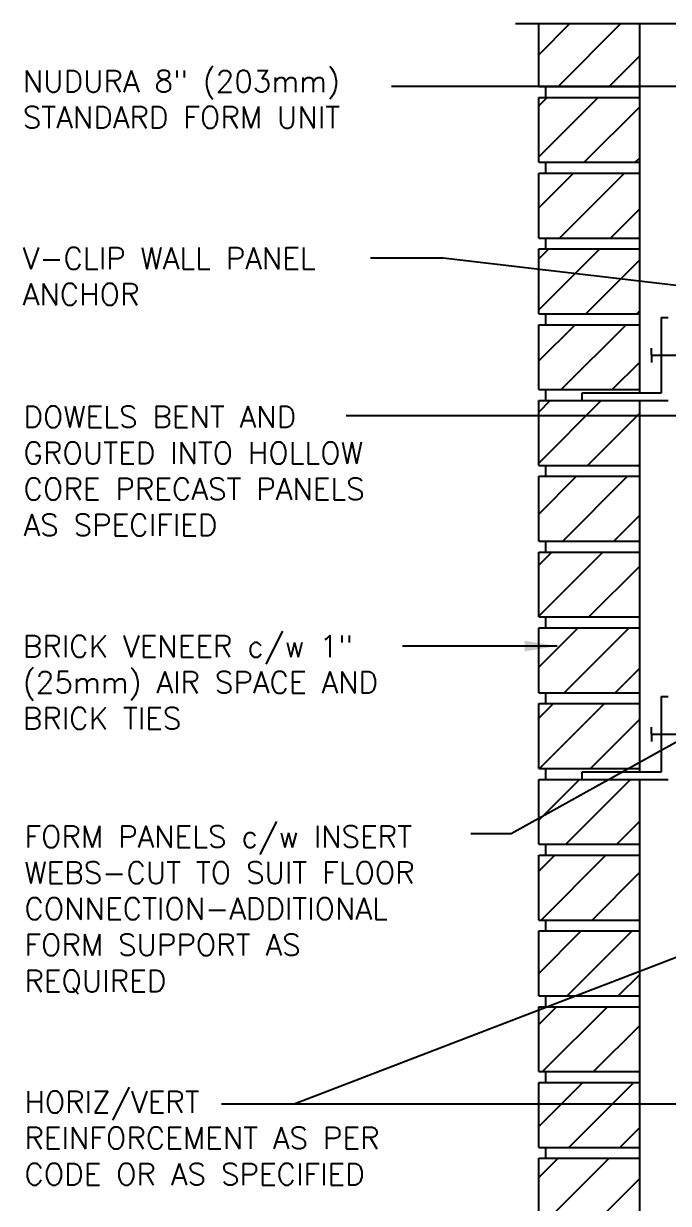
# Model space of a CAD drawing. Header units: inches. Extents: x 224.3 to 278.9, y 156 to 224.2.
# Drawn here: x 224.32 to 246.67, y 182.37 to 223.24 of the extents above; entities that cross this region are included whole.
import ezdxf

# ---------------------------------------------------------------- set-up
doc = ezdxf.new("R2010")
doc.units = ezdxf.units.IN
doc.header["$MEASUREMENT"] = 0
for name, color, linetype in [('HATCH', 12, 'Continuous'), ('line25', 2, 'Continuous'), ('LINE9', 9, 'Continuous'), ('TEXT', 4, 'Continuous')]:
    doc.layers.add(name, color=color, linetype=linetype)
doc.styles.add('DIM', font='romans.shx', dxfattribs={"width": 0.7})
doc.styles.add('ROMANS', font='romans.shx', dxfattribs={"height": 0.75})
doc.dimstyles.new('ext_12', dxfattribs={"dimscale": 12, "dimtxt": 0.09375, "dimasz": 0.09375, "dimexe": 0.09375, "dimexo": 0.0625, "dimgap": 0.0625, "dimtad": 1, "dimdec": 1, "dimzin": 3, "dimdsep": 46, "dimlunit": 4, "dimtxsty": 'DIM', "dimcen": 0.09, "dimdle": 0.09375, "dimclrt": 4, "dimadec": 0, "dimazin": 0, "dimtfac": 1, "dimtdec": 1, "dimtmove": 2, "dimatfit": 3, "dimfxl": 1, "dimfrac": 2, "dimtolj": 1, "dimtzin": 0, "dimarcsym": 0})

msp = doc.modelspace()

# ---------------------------------------------------------------- hatches: boundary and pattern name
at = {"layer": 'HATCH'}
h = msp.add_hatch(dxfattribs=at)
h.set_pattern_fill('ANSI31', color=256, scale=10, style=0)
h.set_pattern_definition([(45, (256.738, 213.7415), (-0.883883, 0.883883), [])])
h.paths.add_polyline_path([(245.676, 223.242), (242.176, 223.242), (242.176, 221.062), (245.676, 221.062)])
h.paths.add_polyline_path([(245.676, 220.687), (242.176, 220.687), (242.176, 218.437), (245.676, 218.437)])
h.paths.add_polyline_path([(245.676, 218.062), (242.176, 218.062), (242.176, 215.812), (245.676, 215.812)])
h.paths.add_polyline_path([(245.676, 215.437), (242.176, 215.437), (242.176, 213.187), (245.676, 213.187)])
h.paths.add_polyline_path([(245.676, 212.812), (242.176, 212.812), (242.176, 210.562), (245.676, 210.562)])
h.paths.add_polyline_path([(245.676, 210.187), (243.666, 210.187), (242.176, 210.187), (242.176, 207.937), (245.676, 207.937)])
h.paths.add_polyline_path([(245.676, 207.562), (242.176, 207.562), (242.176, 205.312), (245.676, 205.312)])
h.paths.add_polyline_path([(245.676, 204.937), (242.176, 204.937), (242.176, 202.687), (245.676, 202.687)])
h.paths.add_polyline_path([(245.676, 202.312), (242.176, 202.312), (242.176, 200.062), (245.676, 200.062)])
h.paths.add_polyline_path([(245.676, 199.687), (242.176, 199.687), (242.176, 197.437), (245.676, 197.437)])
h.paths.add_polyline_path([(245.676, 197.062), (243.666, 197.062), (242.176, 197.062), (242.176, 194.812), (245.676, 194.812)])
h.paths.add_polyline_path([(245.676, 194.437), (242.176, 194.437), (242.176, 192.187), (245.676, 192.187)])
h.paths.add_polyline_path([(245.676, 191.812), (242.176, 191.812), (242.176, 189.562), (245.676, 189.562)])
h.paths.add_polyline_path([(245.676, 189.187), (242.176, 189.187), (242.176, 186.937), (245.676, 186.937)])
h.paths.add_polyline_path([(245.676, 186.562), (242.176, 186.562), (242.176, 184.312), (245.676, 184.312)])
h.paths.add_polyline_path([(245.676, 183.937), (242.176, 183.937), (242.176, 181.687), (245.676, 181.687)])
h.paths.add_polyline_path([(245.676, 181.312), (242.176, 181.312), (242.176, 179.062), (245.676, 179.062)])
h.paths.add_polyline_path([(245.676, 178.687), (242.176, 178.687), (242.176, 178.242), (245.676, 178.242)])

# ---------------------------------------------------------------- linework, layer by layer
at = {"layer": 'line25'}
for p, q in [((242.176, 221.062), (242.176, 223.242)), ((245.676, 210.437), (245.676, 223.242)), ((242.176, 221.062), (245.676, 221.062)), ((242.426, 220.687), (242.426, 221.062)), ((242.176, 218.437), (242.176, 220.687)), ((242.176, 220.687), (245.676, 220.687)), ((242.176, 218.437), (245.676, 218.437)), ((242.426, 218.062), (242.426, 218.437)), ((242.176, 215.812), (242.176, 218.062)), ((242.176, 218.062), (245.676, 218.062)), ((245.676, 210.437), (245.676, 217.312)), ((242.176, 215.812), (245.676, 215.812)), ((242.426, 215.437), (242.426, 215.812)), ((242.176, 215.437), (245.676, 215.437)), ((242.176, 213.187), (242.176, 215.437)), ((242.176, 213.187), (245.676, 213.187)), ((242.426, 212.812), (242.426, 213.187)), ((242.176, 210.562), (242.176, 212.812)), ((242.176, 212.812), (245.676, 212.812)), ((242.176, 210.562), (245.676, 210.562)), ((242.426, 210.187), (242.426, 210.562)), ((242.176, 210.187), (245.676, 210.187)), ((242.176, 207.937), (242.176, 210.187)), ((245.676, 197.312), (245.676, 210.187)), ((242.176, 207.937), (245.676, 207.937)), ((242.426, 207.562), (242.426, 207.937)), ((242.176, 207.562), (245.676, 207.562)), ((242.176, 205.312), (242.176, 207.562)), ((242.176, 205.312), (245.676, 205.312)), ((242.426, 204.937), (242.426, 205.312)), ((242.176, 204.937), (245.676, 204.937)), ((242.176, 202.687), (242.176, 204.937)), ((242.176, 202.687), (245.676, 202.687)), ((242.176, 200.062), (242.176, 202.312)), ((242.176, 202.312), (245.676, 202.312)), ((242.426, 202.312), (242.426, 202.687)), ((242.176, 200.062), (245.676, 200.062)), ((242.426, 199.687), (242.426, 200.062)), ((242.176, 197.437), (242.176, 199.687)), ((242.176, 199.687), (245.676, 199.687)), ((242.176, 197.437), (245.676, 197.437)), ((242.426, 197.062), (242.426, 197.437)), ((242.176, 194.812), (242.176, 197.062)), ((242.176, 197.062), (245.676, 197.062)), ((245.676, 178.242), (245.676, 197.062)), ((242.176, 194.812), (245.676, 194.812)), ((242.426, 194.437), (242.426, 194.812)), ((242.176, 194.437), (245.676, 194.437)), ((242.176, 192.187), (242.176, 194.437)), ((242.176, 192.187), (245.676, 192.187)), ((242.426, 191.812), (242.426, 192.187)), ((242.176, 189.562), (242.176, 191.812)), ((242.176, 191.812), (245.676, 191.812)), ((242.176, 189.562), (245.676, 189.562)), ((242.426, 189.187), (242.426, 189.562)), ((242.176, 186.937), (242.176, 189.187)), ((242.176, 189.187), (245.676, 189.187)), ((242.176, 186.937), (245.676, 186.937)), ((242.426, 186.562), (242.426, 186.937)), ((242.176, 184.312), (242.176, 186.562)), ((242.176, 186.562), (245.676, 186.562)), ((242.176, 184.312), (245.676, 184.312)), ((242.176, 181.687), (242.176, 183.937)), ((242.176, 183.937), (245.676, 183.937)), ((242.426, 183.937), (242.426, 184.312))]:
    msp.add_line(p, q, dxfattribs=at)
at = {"layer": 'LINE9'}
for p, q in [((241.375, 223.242), (250.301, 223.242)), ((246.416, 213.062), (246.666, 213.062)), ((246.416, 213.062), (246.416, 210.437)), ((246.083, 211.75), (246.083, 212)), ((246.083, 211.75), (248.083, 211.75)), ((246.083, 211.75), (246.083, 211.5)), ((246.416, 210.437), (243.666, 210.437)), ((243.666, 210.437), (243.666, 210.187)), ((243.666, 210.187), (246.666, 210.187)), ((246.416, 199.937), (246.666, 199.937)), ((246.416, 199.937), (246.416, 197.312)), ((246.083, 198.625), (246.083, 198.875)), ((246.083, 198.625), (246.083, 198.375)), ((246.083, 198.625), (248.083, 198.625)), ((246.416, 197.312), (243.666, 197.312)), ((243.666, 197.312), (243.666, 197.062)), ((243.666, 197.062), (246.666, 197.062))]:
    msp.add_line(p, q, dxfattribs=at)

# ---------------------------------------------------------------- texts
at = {"layer": 'TEXT', "char_height": 0.75, "attachment_point": 4, "style": 'ROMANS'}
for s, insert, width in [('NUDURA 8" (203mm) STANDARD FORM UNIT', (224.292, 220.621), 14.95852), ('V-CLIP WALL PANEL ANCHOR', (224.286, 214.486), 12.01477), ('DOWELS BENT AND GROUTED INTO HOLLOW CORE PRECAST PANELS AS SPECIFIED', (224.315, 207.744), 13.62291), ('BRICK VENEER c/w 1" (25mm) AIR SPACE AND BRICK TIES', (224.292, 200.422), 15.10061), ('FORM PANELS c/w INSERT WEBS-CUT TO SUIT FLOOR CONNECTION-ADDITIONAL\\PFORM SUPPORT AS \\PREQUIRED', (224.344, 192.544), 17.8384), ('HORIZ/VERT REINFORCEMENT AS PER CODE OR AS SPECIFIED', (224.344, 184.634), 15.33694)]:
    msp.add_mtext(s, dxfattribs=dict(at, insert=insert, width=width))

# ---------------------------------------------------------------- leaders
at = {"layer": 'TEXT'}
for points in [[(248.796, 221.059), (237.072, 221.059)], [(249.527, 213.866), (238.865, 215.121), (236.348, 215.121)], [(248.698, 199.327), (241.223, 195.171), (239.827, 195.171)], [(252.841, 193.149), (233.695, 185.811), (231.178, 185.811)], [(253.312, 185.811), (234.207, 185.811), (231.69, 185.811)]]:
    msp.add_leader(points, dimstyle='ext_12', dxfattribs=at)
for points in [[(252.95, 209.649), (239.27, 209.649), (235.5, 209.649)], [(242.812, 201.678), (237.45, 201.678)]]:
    msp.add_leader(points, dimstyle='ext_12', override={"dimgap": 0.0625, "dimtad": 0}, dxfattribs=at)

doc.saveas('drawing.dxf')
